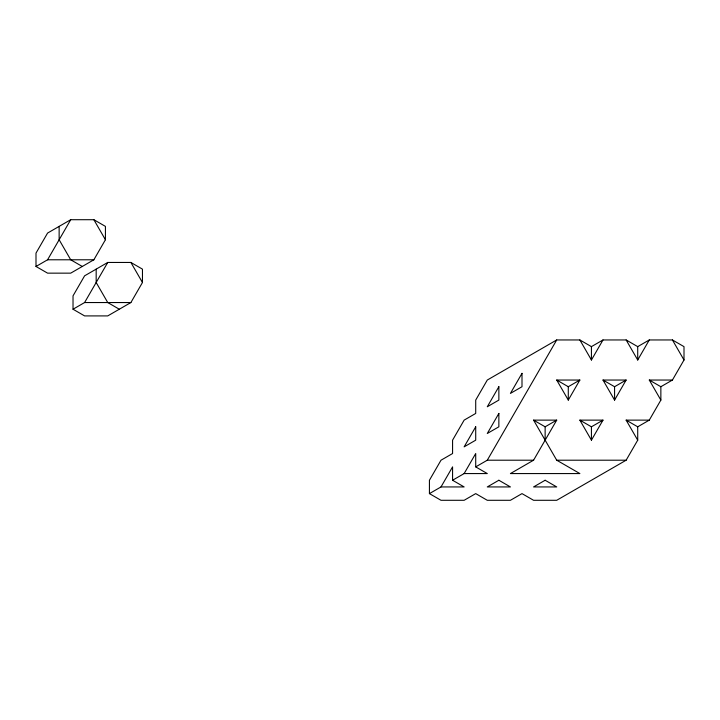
<?xml version="1.0" encoding="UTF-8"?>
<svg xmlns="http://www.w3.org/2000/svg" width="720" height="720" viewBox="0 0 720 720"><rect width="100%" height="100%" fill="white"/><g stroke="black" fill="none" stroke-linecap="round" stroke-linejoin="round"><path stroke-width="1.08" d="M142.461 282.501L142.461 269.145L130.887 262.458L107.739 262.458L84.6 275.823L73.026 295.866L73.026 309.231L84.6 315.909L107.739 315.909L130.887 302.544L142.461 282.501L130.887 262.458M36 266.472L47.574 259.785L70.713 219.708L93.861 219.708L105.426 226.386L105.426 239.751L93.861 259.785L70.713 273.15L47.574 273.15L36 266.472L36 253.107L47.574 233.064L70.713 219.708M73.026 309.231L84.6 302.544L107.739 262.458M441 486.936L452.574 466.893L452.574 480.249L464.139 486.936L441 486.936L429.426 493.614L441 500.292L464.139 500.292L475.713 493.614L487.287 500.292L510.426 500.292L522 493.614L533.574 500.292L556.713 500.292L626.139 460.206L637.713 440.163L637.713 426.807L649.287 420.129L660.861 400.086L660.861 386.721L672.426 380.043L684 360L684 346.635L672.426 339.957L649.287 339.957L637.713 346.635L637.713 360L626.139 339.957L603 339.957L591.426 346.635L591.426 360L603 339.957M464.139 473.571L475.713 453.528L475.713 466.893L487.287 473.571L464.139 473.571L452.574 480.249M475.713 466.893L487.287 460.206L556.713 339.957L579.861 339.957L591.426 346.635M533.574 460.206L556.713 420.129L533.574 420.129L556.713 460.206L579.861 473.571L510.426 473.571L533.574 460.206L487.287 460.206M568.287 400.086L579.861 380.043L556.713 380.043L568.287 400.086L568.287 386.721L579.861 380.043M591.426 440.163L603 420.129L579.861 420.129L591.426 440.163L591.426 426.807L603 420.129M614.574 400.086L626.139 380.043L603 380.043L614.574 400.086L614.574 386.721L626.139 380.043M637.713 360L649.287 339.957M556.713 339.957L487.287 380.043L475.713 400.086L475.713 413.442L464.139 420.129L452.574 440.172L452.574 453.528L441 460.215L429.426 480.249L429.426 493.614M545.139 440.163L545.139 426.807L556.713 420.129M47.574 259.785L93.861 259.785M84.6 302.544L130.887 302.544M660.861 400.086L649.287 380.043L672.426 380.043M637.713 440.163L626.139 420.129L649.287 420.129M556.713 460.206L626.139 460.206M626.139 339.957L637.713 346.635M649.287 380.043L660.861 386.721M603 380.043L614.574 386.721M556.713 380.043L568.287 386.721M626.139 420.129L637.713 426.807M579.861 420.129L591.426 426.807M533.574 420.129L545.139 426.807M82.287 266.472L70.713 259.785L59.139 239.751L59.139 226.386M119.313 309.231L107.739 302.544L96.174 282.501L96.174 269.145M672.426 339.957L684 360M579.861 339.957L591.426 360M93.861 219.708L105.426 239.751M475.713 426.807L464.139 446.85L475.713 440.172L475.713 426.807M498.861 386.721L487.287 406.764L498.861 400.086L498.861 386.721M498.861 413.442L487.287 433.485L498.861 426.807L498.861 413.442M522 373.356L510.426 393.399L522 386.721L522 373.356M498.861 480.249L487.287 486.936L510.426 486.936L498.861 480.249M545.139 480.249L533.574 486.936L556.713 486.936L545.139 480.249"/></g></svg>
